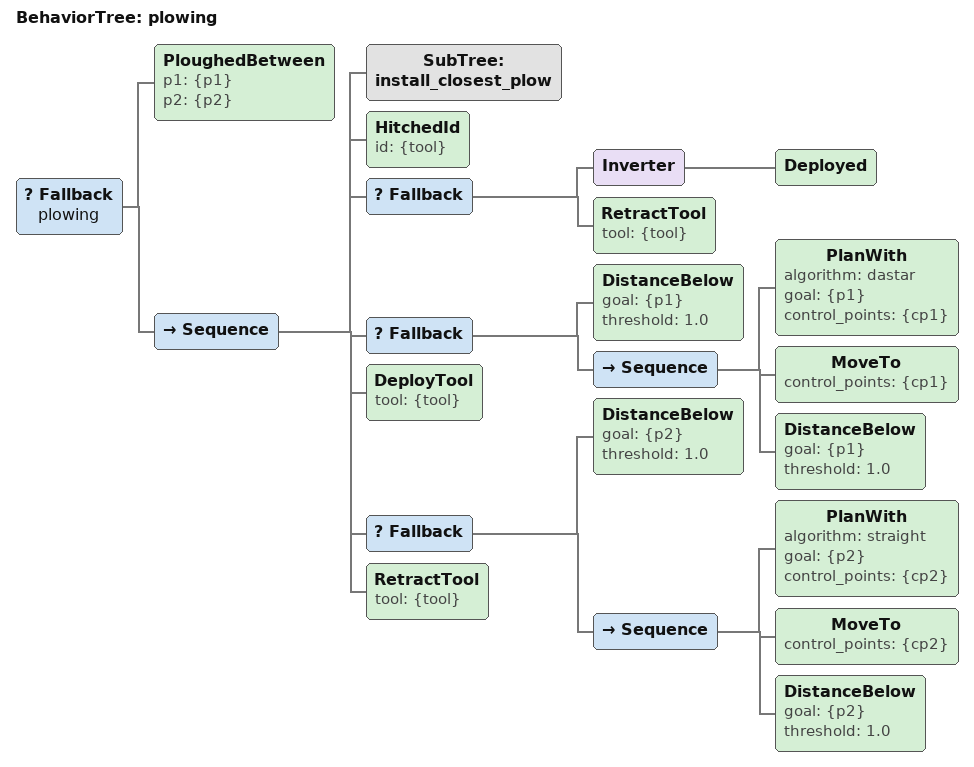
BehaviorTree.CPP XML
<?xml version="1.0"?>
<root BTCPP_format="4">
  <BehaviorTree ID="plowing">
    <Fallback name="plowing">
      <PloughedBetween p1="{p1}" p2="{p2}"/>
      <Sequence>
        <SubTree ID="install_closest_plow"/>
        <HitchedId id="{tool}"/>
        <Fallback>
          <Inverter><Deployed/></Inverter>
          <RetractTool tool="{tool}"/>
        </Fallback>
        <Fallback>
          <DistanceBelow goal="{p1}" threshold="1.0"/>
          <Sequence>
            <PlanWith algorithm="dastar" goal="{p1}" control_points="{cp1}"/>
            <MoveTo control_points="{cp1}"/>
            <DistanceBelow goal="{p1}" threshold="1.0"/>
          </Sequence>
        </Fallback>
        <DeployTool tool="{tool}"/>
        <Fallback>
          <DistanceBelow goal="{p2}" threshold="1.0"/>
          <Sequence>
            <PlanWith algorithm="straight" goal="{p2}" control_points="{cp2}"/>
            <MoveTo control_points="{cp2}"/>
            <DistanceBelow goal="{p2}" threshold="1.0"/>
          </Sequence>
        </Fallback>
        <RetractTool tool="{tool}"/>
      </Sequence>
    </Fallback>
  </BehaviorTree>

</root>
